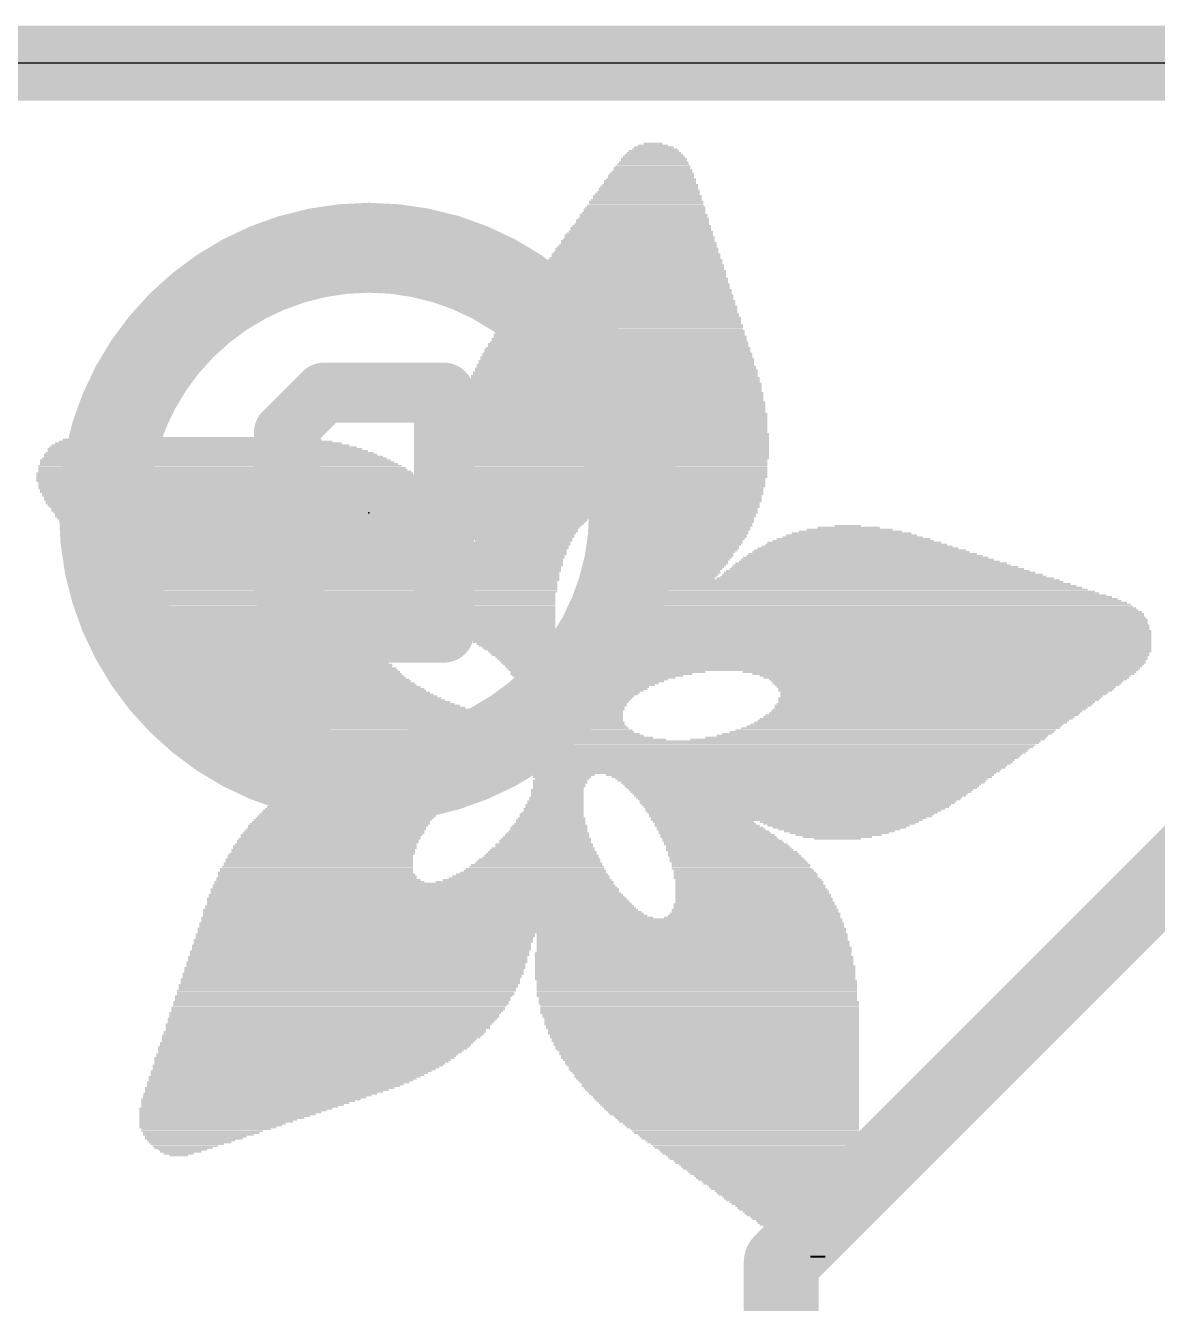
# Model space of a CAD drawing. Extents: x -0.1 to 25.5, y -0.1 to 17.9.
# Drawn here: x 4.678 to 8.514, y 13.577 to 17.907 of the extents above; entities that cross this region are included whole.
import ezdxf

# ---------------------------------------------------------------- set-up
doc = ezdxf.new("R2010")
doc.units = 0
for name, color, linetype in [('1', 12, 'CONTINUOUS'), ('16', 5, 'CONTINUOUS'), ('20', 53, 'CONTINUOUS'), ('21', 40, 'CONTINUOUS'), ('22', 6, 'CONTINUOUS'), ('24', 6, 'CONTINUOUS')]:
    doc.layers.add(name, color=color, linetype=linetype)

# ---------------------------------------------------------------- blocks, each defined once
blk = doc.blocks.new('RECT')
blk.add_solid([(-0.5, -0.5), (0.5, -0.5), (-0.5, 0.5), (0.5, 0.5)])

msp = doc.modelspace()

# ---------------------------------------------------------------- linework, layer by layer
at = {"layer": '1', "const_width": 0.254}
msp.add_lwpolyline([(0, 17.78), (25.4, 17.78)], dxfattribs=at)
at = {"layer": '16', "const_width": 0.254}
for points in [[(0, 17.78), (25.4, 17.78)], [(7.239, 13.716), (8.763, 15.24)], [(7.239, 12.192), (7.239, 13.716)]]:
    msp.add_lwpolyline(points, dxfattribs=at)
at = {"layer": '16', "const_width": 0.127}
for points in [[(7.3025, 13.716, 1), (7.1755, 13.716)], [(7.1941, 13.7609, 1), (7.2839, 13.6711)]]:
    msp.add_lwpolyline(points, format="xyb", dxfattribs=at)
at = {"layer": '20'}
msp.add_line((22.86, 17.78), (2.54, 17.78), dxfattribs=at)
at = {"layer": '22'}
for points, const_width in [([(5.842, 15.358, 1), (5.842, 17.154, 1), (5.842, 15.358)], 0.3048), ([(5.6893, 16.7139, 1), (5.6893, 16.6123)], 0.1016), ([(5.7252, 16.6272, 1), (5.6533, 16.699)], 0.1016), ([(6.1468, 16.6631, 1), (6.0452, 16.6631)], 0.1016), ([(6.096, 16.6123, 1), (6.096, 16.7139)], 0.1016), ([(5.6045, 16.5275, 1), (5.5029, 16.5275)], 0.1016), ([(5.5178, 16.5634, 1), (5.5896, 16.4916)], 0.1016), ([(5.5896, 16.4278, 1), (5.5178, 16.356)], 0.1016), ([(5.5029, 16.3919, 1), (5.6045, 16.3919)], 0.1016), ([(5.6893, 16.3071, 1), (5.6893, 16.2055)], 0.1016), ([(5.7252, 16.2204, 1), (5.6533, 16.2923)], 0.1016), ([(5.6533, 16.2204, 1), (5.7252, 16.2923)], 0.1016), ([(6.096, 16.2055, 1), (6.096, 16.3071)], 0.1016), ([(5.6045, 16.1208, 1), (5.5029, 16.1208)], 0.1016), ([(5.5178, 16.1567, 1), (5.5896, 16.0848)], 0.1016), ([(5.5896, 16.0211, 1), (5.5178, 15.9493)], 0.1016), ([(5.5029, 15.9852, 1), (5.6045, 15.9852)], 0.1016), ([(5.6893, 15.9004, 1), (5.6893, 15.7988)], 0.1016), ([(5.6533, 15.8137, 1), (5.7252, 15.8855)], 0.1016), ([(6.096, 15.7988, 1), (6.096, 15.9004)], 0.1016), ([(6.0452, 15.8496, 1), (6.1468, 15.8496)], 0.1016)]:
    msp.add_lwpolyline(points, format="xyb", dxfattribs=dict(at, const_width=const_width))
at = {"layer": '22', "const_width": 0.2032}
for points in [[(5.6893, 16.6631), (5.5537, 16.5275)], [(6.096, 16.6631), (5.6893, 16.6631)], [(6.096, 15.8496), (6.096, 16.6631)], [(5.5537, 16.5275), (5.5537, 16.3919)], [(5.5537, 16.3919), (5.6893, 16.2563)], [(5.6893, 16.2563), (5.5537, 16.1208)], [(6.096, 16.2563), (5.6893, 16.2563)], [(5.5537, 16.1208), (5.5537, 15.9852)], [(5.5537, 15.9852), (5.6893, 15.8496)], [(5.6893, 15.8496), (6.096, 15.8496)]]:
    msp.add_lwpolyline(points, dxfattribs=at)
at = {"layer": '24'}
msp.add_point((5.842, 16.256), dxfattribs=at)

# ---------------------------------------------------------------- block references
at = {"layer": '21'}
for p, xscale, yscale in [((6.8072, 17.4943), 0.1334, 0.0063), ((6.804, 17.5006), 0.1016, 0.0064), ((6.8041, 17.5069), 0.0635, 0.0063), ((6.8072, 17.4562), 0.2222, 0.0063), ((6.8072, 17.4498), 0.2222, 0.0064), ((6.8072, 17.4625), 0.2096, 0.0064), ((6.8072, 17.4688), 0.1968, 0.0063), ((6.8072, 17.4752), 0.1842, 0.0064), ((6.8072, 17.4816), 0.1714, 0.0063), ((6.8104, 17.4879), 0.1524, 0.0064), ((6.8009, 17.4054), 0.2857, 0.0063), ((6.8009, 17.4117), 0.2731, 0.0064), ((6.8009, 17.4244), 0.2603, 0.0064), ((6.8041, 17.4181), 0.2667, 0.0063), ((6.804, 17.4307), 0.254, 0.0063), ((6.8041, 17.4371), 0.2413, 0.0064), ((6.8072, 17.4435), 0.235, 0.0063), ((6.7945, 17.3673), 0.3238, 0.0063), ((6.7945, 17.38), 0.3112, 0.0063), ((6.7945, 17.3736), 0.3112, 0.0064), ((6.7977, 17.3863), 0.3048, 0.0064), ((6.7976, 17.399), 0.2921, 0.0064), ((6.7976, 17.3926), 0.2921, 0.0063), ((6.785, 17.3292), 0.3683, 0.0063), ((6.785, 17.3228), 0.3683, 0.0064), ((6.785, 17.3355), 0.3556, 0.0064), ((6.7881, 17.3419), 0.3493, 0.0063), ((6.7881, 17.3545), 0.3365, 0.0063), ((6.7914, 17.3482), 0.3429, 0.0064), ((6.7913, 17.3609), 0.3302, 0.0064), ((6.7755, 17.2847), 0.4127, 0.0064), ((6.7755, 17.2783), 0.4127, 0.0063), ((6.7786, 17.2911), 0.4064, 0.0063), ((6.7787, 17.2974), 0.3937, 0.0064), ((6.7818, 17.3101), 0.3874, 0.0064), ((6.7818, 17.3038), 0.3874, 0.0063), ((6.7818, 17.3164), 0.3746, 0.0063), ((6.7659, 17.2339), 0.4572, 0.0064), ((6.7691, 17.2466), 0.4508, 0.0064), ((6.7691, 17.2402), 0.4508, 0.0063), ((6.7723, 17.253), 0.4445, 0.0063), ((6.7723, 17.2657), 0.4318, 0.0063), ((6.7723, 17.2593), 0.4318, 0.0064), ((6.7723, 17.272), 0.4191, 0.0064), ((6.7564, 17.1958), 0.5016, 0.0064), ((6.7596, 17.1895), 0.508, 0.0063), ((6.7595, 17.2021), 0.4953, 0.0063), ((6.7628, 17.2085), 0.4889, 0.0064), ((6.7628, 17.2212), 0.4763, 0.0064), ((6.7628, 17.2149), 0.4763, 0.0063), ((6.766, 17.2276), 0.4699, 0.0063), ((6.75, 17.1514), 0.5525, 0.0063), ((6.75, 17.1577), 0.5397, 0.0064), ((6.7532, 17.164), 0.5334, 0.0063), ((6.7564, 17.1704), 0.527, 0.0064), ((6.7533, 17.1768), 0.5207, 0.0063), ((6.7564, 17.1831), 0.5144, 0.0064), ((6.7406, 17.1069), 0.5969, 0.0064), ((6.7437, 17.1133), 0.5906, 0.0063), ((6.7437, 17.1196), 0.5778, 0.0064), ((6.7469, 17.1323), 0.5715, 0.0064), ((6.7469, 17.1259), 0.5715, 0.0063), ((6.7469, 17.1387), 0.5588, 0.0063), ((6.75, 17.145), 0.5525, 0.0064), ((6.731, 17.0625), 0.6414, 0.0063), ((6.7342, 17.0688), 0.635, 0.0064), ((6.7374, 17.0752), 0.6287, 0.0063), ((6.7342, 17.0815), 0.6223, 0.0064), ((6.7374, 17.0878), 0.6159, 0.0063), ((6.7405, 17.0942), 0.6096, 0.0064), ((6.7406, 17.1006), 0.5969, 0.0063), ((6.7215, 17.018), 0.6858, 0.0064), ((6.7247, 17.0244), 0.6795, 0.0063), ((6.7247, 17.0371), 0.6667, 0.0063), ((6.7279, 17.0307), 0.6731, 0.0064), ((6.7278, 17.0434), 0.6604, 0.0064), ((6.731, 17.0497), 0.654, 0.0063), ((6.731, 17.0561), 0.6414, 0.0064), ((6.7151, 16.9735), 0.7366, 0.0063), ((6.7152, 16.9799), 0.7239, 0.0064), ((6.7183, 16.9863), 0.7176, 0.0063), ((6.7183, 16.999), 0.7048, 0.0063), ((6.7215, 16.9926), 0.7112, 0.0064), ((6.7214, 17.0053), 0.6985, 0.0064), ((6.7247, 17.0116), 0.6921, 0.0063), ((6.7056, 16.9291), 0.781, 0.0064), ((6.7056, 16.9354), 0.7684, 0.0063), ((6.7088, 16.9482), 0.762, 0.0063), ((6.7088, 16.9418), 0.762, 0.0064), ((6.712, 16.9545), 0.7557, 0.0064), ((6.712, 16.9609), 0.7429, 0.0063), ((6.7151, 16.9672), 0.7366, 0.0064), ((6.6993, 16.891), 0.8191, 0.0064), ((6.6993, 16.9037), 0.8065, 0.0064), ((6.6993, 16.8973), 0.8065, 0.0063), ((6.7025, 16.9101), 0.8001, 0.0063), ((6.7056, 16.9164), 0.7938, 0.0064), ((6.7056, 16.9228), 0.781, 0.0063), ((6.6897, 16.8466), 0.8636, 0.0063), ((6.6929, 16.8529), 0.8572, 0.0064), ((6.6898, 16.8592), 0.8509, 0.0063), ((6.6929, 16.8656), 0.8446, 0.0064), ((6.6929, 16.8783), 0.8318, 0.0064), ((6.6961, 16.872), 0.8382, 0.0063), ((6.6961, 16.8847), 0.8255, 0.0063), ((6.6833, 16.8085), 0.9017, 0.0063), ((6.6833, 16.8021), 0.9017, 0.0064), ((6.6866, 16.8148), 0.8953, 0.0064), ((6.6866, 16.8275), 0.8827, 0.0064), ((6.6866, 16.8211), 0.8827, 0.0063), ((6.6898, 16.8339), 0.8763, 0.0063), ((6.6897, 16.8402), 0.8636, 0.0064), ((6.677, 16.7577), 0.9398, 0.0063), ((6.6802, 16.7704), 0.9334, 0.0063), ((6.6802, 16.764), 0.9334, 0.0064), ((6.6802, 16.783), 0.9208, 0.0063), ((6.6833, 16.7767), 0.9271, 0.0064), ((6.6834, 16.7958), 0.9144, 0.0063), ((6.6834, 16.7894), 0.9144, 0.0064), ((6.6739, 16.7196), 0.9715, 0.0063), ((6.6771, 16.7132), 0.9779, 0.0064), ((6.677, 16.7323), 0.9652, 0.0063), ((6.677, 16.7259), 0.9652, 0.0064), ((6.6771, 16.7449), 0.9525, 0.0063), ((6.6802, 16.7386), 0.9588, 0.0064), ((6.6802, 16.7513), 0.9462, 0.0064), ((6.6739, 16.6878), 0.9969, 0.0064), ((6.6739, 16.6815), 0.9969, 0.0063), ((6.6739, 16.6751), 0.9969, 0.0064), ((6.677, 16.6942), 0.9906, 0.0063), ((6.6739, 16.7005), 0.9843, 0.0064), ((6.6771, 16.7068), 0.9779, 0.0063), ((6.6707, 16.6306), 1.0287, 0.0063), ((6.6707, 16.6497), 1.016, 0.0064), ((6.6707, 16.6434), 1.016, 0.0063), ((6.6707, 16.637), 1.016, 0.0064), ((6.6739, 16.6624), 1.0097, 0.0064), ((6.6739, 16.6561), 1.0097, 0.0063), ((6.6707, 16.6687), 1.0033, 0.0063), ((6.6675, 16.5862), 1.0478, 0.0064), ((6.6675, 16.6116), 1.035, 0.0064), ((6.6675, 16.6053), 1.035, 0.0063), ((6.6675, 16.5989), 1.035, 0.0064), ((6.6707, 16.5925), 1.0414, 0.0063), ((6.6707, 16.6243), 1.0287, 0.0064), ((6.6707, 16.618), 1.0287, 0.0063), ((6.6644, 16.5544), 1.0541, 0.0063), ((6.6644, 16.5481), 1.0541, 0.0064), ((6.6644, 16.5418), 1.0541, 0.0063), ((6.6675, 16.5799), 1.0478, 0.0063), ((6.6675, 16.5735), 1.0478, 0.0064), ((6.6675, 16.5672), 1.0478, 0.0063), ((6.6675, 16.5608), 1.0478, 0.0064), ((5.2546, 16.4973), 0.9271, 0.0064), ((5.242, 16.5037), 0.8763, 0.0063), ((5.226, 16.51), 0.7937, 0.0064), ((6.6643, 16.5227), 1.0668, 0.0064), ((6.6643, 16.5163), 1.0668, 0.0063), ((6.6643, 16.51), 1.0668, 0.0064), ((6.6643, 16.5037), 1.0668, 0.0063), ((6.6643, 16.4973), 1.0668, 0.0064), ((6.6644, 16.5354), 1.0541, 0.0064), ((6.6644, 16.5291), 1.0541, 0.0063), ((5.3055, 16.4529), 1.1303, 0.0063), ((5.3022, 16.4592), 1.1113, 0.0064), ((5.2864, 16.4719), 1.0668, 0.0064), ((5.2959, 16.4656), 1.0858, 0.0063), ((5.28, 16.4782), 1.0414, 0.0063), ((5.2705, 16.4846), 1.0096, 0.0064), ((5.2641, 16.491), 0.9715, 0.0063), ((6.6643, 16.491), 1.0668, 0.0063), ((6.6643, 16.4846), 1.0668, 0.0064), ((6.6643, 16.4782), 1.0668, 0.0063), ((6.6643, 16.4719), 1.0668, 0.0064), ((6.6643, 16.4656), 1.0668, 0.0063), ((6.6643, 16.4592), 1.0668, 0.0064), ((6.6643, 16.4529), 1.0668, 0.0063), ((5.3372, 16.4148), 1.2319, 0.0063), ((5.3213, 16.4338), 1.1874, 0.0064), ((5.334, 16.4211), 1.2128, 0.0064), ((5.3277, 16.4275), 1.2001, 0.0063), ((5.3181, 16.4401), 1.1684, 0.0063), ((5.315, 16.4465), 1.1493, 0.0064), ((6.6643, 16.4465), 1.0668, 0.0064), ((6.6643, 16.4401), 1.0668, 0.0063), ((6.6612, 16.4338), 1.0605, 0.0064), ((6.6612, 16.4275), 1.0605, 0.0063), ((6.6612, 16.4211), 1.0605, 0.0064), ((6.6612, 16.4148), 1.0605, 0.0063), ((5.3531, 16.3894), 1.2763, 0.0063), ((5.3594, 16.383), 1.289, 0.0064), ((5.3626, 16.3767), 1.2954, 0.0063), ((5.3658, 16.3703), 1.3017, 0.0064), ((5.3435, 16.4084), 1.2446, 0.0064), ((5.3467, 16.402), 1.251, 0.0063), ((5.3531, 16.3957), 1.2637, 0.0064), ((6.6612, 16.4084), 1.0605, 0.0064), ((6.6612, 16.402), 1.0605, 0.0063), ((6.6612, 16.3957), 1.0605, 0.0064), ((6.6612, 16.3894), 1.0605, 0.0063), ((6.6612, 16.383), 1.0605, 0.0064), ((6.6612, 16.3767), 1.0605, 0.0063), ((6.658, 16.3703), 1.0541, 0.0064), ((5.3721, 16.3639), 1.3144, 0.0063), ((5.3784, 16.3576), 1.3145, 0.0064), ((5.3816, 16.3513), 1.3208, 0.0063), ((5.3848, 16.3449), 1.3272, 0.0064), ((5.388, 16.3386), 1.3335, 0.0063), ((5.3975, 16.3258), 1.3398, 0.0063), ((5.3944, 16.3322), 1.3335, 0.0064), ((6.6612, 16.3639), 1.0477, 0.0063), ((6.6612, 16.3576), 1.0477, 0.0064), ((6.6612, 16.3513), 1.0477, 0.0063), ((6.6612, 16.3449), 1.0477, 0.0064), ((6.658, 16.3386), 1.0414, 0.0063), ((6.6612, 16.3322), 1.0351, 0.0064), ((6.6612, 16.3258), 1.0351, 0.0063), ((5.407, 16.3132), 1.3462, 0.0063), ((5.4039, 16.3195), 1.3399, 0.0064), ((5.4165, 16.3005), 1.3525, 0.0063), ((5.4134, 16.3068), 1.3462, 0.0064), ((5.4229, 16.2941), 1.3526, 0.0064), ((5.4261, 16.2877), 1.3589, 0.0063), ((5.4325, 16.2814), 1.3589, 0.0064), ((6.6612, 16.3195), 1.0351, 0.0064), ((6.658, 16.3132), 1.0287, 0.0063), ((6.658, 16.2877), 1.016, 0.0063), ((6.6612, 16.3068), 1.0223, 0.0064), ((6.6612, 16.3005), 1.0223, 0.0063), ((6.6612, 16.2941), 1.0223, 0.0064), ((6.6612, 16.2814), 1.0097, 0.0064), ((5.4356, 16.2751), 1.3526, 0.0063), ((5.4451, 16.2624), 1.3589, 0.0063), ((5.442, 16.2687), 1.3525, 0.0064), ((5.4515, 16.256), 1.3589, 0.0064), ((5.4546, 16.2496), 1.3525, 0.0063), ((5.4579, 16.2433), 1.3589, 0.0064), ((5.4642, 16.237), 1.3589, 0.0063), ((6.6612, 16.2751), 1.0097, 0.0063), ((6.658, 16.2687), 1.0033, 0.0064), ((6.6612, 16.2624), 0.9969, 0.0063), ((6.6612, 16.256), 0.9969, 0.0064), ((6.658, 16.2496), 0.9906, 0.0063), ((6.3849, 16.2433), 0.4318, 0.0064), ((6.3786, 16.237), 0.4191, 0.0063), ((6.8993, 16.2433), 0.508, 0.0064), ((6.8993, 16.237), 0.4953, 0.0063), ((5.4674, 16.2306), 1.3525, 0.0064), ((5.4737, 16.2243), 1.3526, 0.0063), ((5.4769, 16.2179), 1.3589, 0.0064), ((5.4801, 16.2115), 1.3525, 0.0063), ((5.4864, 16.2052), 1.3526, 0.0064), ((5.4896, 16.1989), 1.3589, 0.0063), ((6.3786, 16.2306), 0.4064, 0.0064), ((6.3754, 16.2243), 0.4, 0.0063), ((6.3723, 16.2179), 0.3937, 0.0064), ((6.3722, 16.2115), 0.381, 0.0063), ((6.3691, 16.2052), 0.3747, 0.0064), ((6.3659, 16.1989), 0.3683, 0.0063), ((6.9024, 16.2306), 0.4889, 0.0064), ((6.9056, 16.2243), 0.4826, 0.0063), ((6.9057, 16.2179), 0.4699, 0.0064), ((6.9057, 16.2115), 0.4699, 0.0063), ((6.9056, 16.2052), 0.4572, 0.0064), ((6.9088, 16.1989), 0.4508, 0.0063), ((7.4708, 16.1989), 0.2921, 0.0063), ((7.4676, 16.2052), 0.2096, 0.0064), ((7.4645, 16.2115), 0.0889, 0.0063), ((5.4928, 16.1925), 1.3525, 0.0064), ((5.4991, 16.1862), 1.3526, 0.0063), ((5.5055, 16.1798), 1.3525, 0.0064), ((5.5055, 16.1735), 1.3525, 0.0063), ((5.5118, 16.1671), 1.3526, 0.0064), ((5.5182, 16.1608), 1.3525, 0.0063), ((5.6864, 16.1544), 1.6764, 0.0064), ((6.3659, 16.1862), 0.3556, 0.0063), ((6.3627, 16.1798), 0.3492, 0.0064), ((6.3691, 16.1925), 0.3619, 0.0064), ((6.3659, 16.1735), 0.3429, 0.0063), ((6.3627, 16.1671), 0.3366, 0.0064), ((6.3659, 16.1608), 0.3302, 0.0063), ((6.9057, 16.1925), 0.4445, 0.0064), ((6.9057, 16.1862), 0.4445, 0.0063), ((6.9056, 16.1798), 0.4318, 0.0064), ((6.9056, 16.1735), 0.4318, 0.0063), ((6.9024, 16.1671), 0.4255, 0.0064), ((6.9024, 16.1608), 0.4127, 0.0063), ((6.9024, 16.1544), 0.4127, 0.0064), ((7.4867, 16.1544), 0.5905, 0.0064), ((7.4835, 16.1608), 0.5461, 0.0063), ((7.4835, 16.1671), 0.5207, 0.0064), ((7.4803, 16.1735), 0.4762, 0.0063), ((7.4771, 16.1798), 0.4445, 0.0064), ((7.4771, 16.1862), 0.4064, 0.0063), ((7.474, 16.1925), 0.3493, 0.0064), ((5.6864, 16.1481), 1.6764, 0.0063), ((5.6865, 16.1417), 1.6637, 0.0064), ((5.6896, 16.1354), 1.6574, 0.0063), ((5.6896, 16.129), 1.6446, 0.0064), ((5.6896, 16.1227), 1.6446, 0.0063), ((5.6928, 16.1163), 1.6383, 0.0064), ((5.6928, 16.11), 1.6256, 0.0063), ((6.8993, 16.1481), 0.4064, 0.0063), ((6.8961, 16.1417), 0.4, 0.0064), ((6.8961, 16.1354), 0.4, 0.0063), ((6.8961, 16.129), 0.3874, 0.0064), ((6.8929, 16.1227), 0.381, 0.0063), ((6.8898, 16.1163), 0.3747, 0.0064), ((6.8898, 16.11), 0.3747, 0.0063), ((7.5216, 16.11), 0.8001, 0.0063), ((7.5152, 16.1163), 0.7747, 0.0064), ((7.5089, 16.1227), 0.7366, 0.0063), ((7.5057, 16.129), 0.7176, 0.0064), ((7.4994, 16.1354), 0.6795, 0.0063), ((7.4962, 16.1417), 0.6477, 0.0064), ((7.493, 16.1481), 0.616, 0.0063), ((5.6928, 16.1036), 1.6256, 0.0064), ((5.6928, 16.0973), 1.6129, 0.0063), ((5.6959, 16.0909), 1.6065, 0.0064), ((5.6991, 16.0846), 1.6002, 0.0063), ((5.6991, 16.0782), 1.6002, 0.0064), ((5.6992, 16.0719), 1.5875, 0.0063), ((5.7023, 16.0655), 1.5812, 0.0064), ((6.8866, 16.1036), 0.3683, 0.0064), ((6.8834, 16.0973), 0.362, 0.0063), ((6.8802, 16.0909), 0.3556, 0.0064), ((6.8802, 16.0846), 0.3556, 0.0063), ((6.8739, 16.0719), 0.3429, 0.0063), ((6.8707, 16.0655), 0.3366, 0.0064), ((6.8771, 16.0782), 0.3493, 0.0064), ((7.5629, 16.0655), 0.9969, 0.0064), ((7.5565, 16.0719), 0.9716, 0.0063), ((7.547, 16.0782), 0.9398, 0.0064), ((7.5438, 16.0846), 0.9208, 0.0063), ((7.5375, 16.0909), 0.8827, 0.0064), ((7.5311, 16.0973), 0.8572, 0.0063), ((7.5248, 16.1036), 0.8319, 0.0064), ((5.7055, 16.0592), 1.5748, 0.0063), ((5.7023, 16.0528), 1.5684, 0.0064), ((5.7054, 16.0465), 1.5621, 0.0063), ((5.7087, 16.0401), 1.5557, 0.0064), ((5.7118, 16.0338), 1.5494, 0.0063), ((5.7118, 16.0274), 1.5494, 0.0064), ((5.7119, 16.0211), 1.5367, 0.0063), ((6.8675, 16.0592), 0.3302, 0.0063), ((6.8675, 16.0528), 0.3302, 0.0064), ((6.8643, 16.0465), 0.3239, 0.0063), ((6.8612, 16.0401), 0.3175, 0.0064), ((6.858, 16.0338), 0.3112, 0.0063), ((7.4422, 16.0274), 1.4796, 0.0064), ((7.4486, 16.0211), 1.4923, 0.0063), ((7.5914, 16.0338), 1.143, 0.0063), ((7.5851, 16.0401), 1.1049, 0.0064), ((7.5819, 16.0465), 1.0858, 0.0063), ((7.5724, 16.0528), 1.0541, 0.0064), ((7.5661, 16.0592), 1.0287, 0.0063), ((5.715, 16.0147), 1.5304, 0.0064), ((5.7182, 16.0084), 1.524, 0.0063), ((5.7182, 16.002), 1.524, 0.0064), ((5.7214, 15.9957), 1.5177, 0.0063), ((5.7246, 15.9893), 1.5113, 0.0064), ((5.7245, 15.983), 1.4986, 0.0063), ((5.7245, 15.9766), 1.4986, 0.0064), ((7.5057, 15.983), 1.6192, 0.0063), ((7.5184, 15.9766), 1.6446, 0.0064), ((7.4613, 16.0147), 1.5177, 0.0064), ((7.4708, 16.0084), 1.5367, 0.0063), ((7.4803, 16.002), 1.5558, 0.0064), ((7.4898, 15.9957), 1.5748, 0.0063), ((7.5025, 15.9893), 1.6002, 0.0064), ((5.7277, 15.9703), 1.4922, 0.0063), ((5.7309, 15.9639), 1.4859, 0.0064), ((5.7309, 15.9576), 1.4859, 0.0063), ((5.734, 15.9512), 1.4795, 0.0064), ((5.7372, 15.9449), 1.4732, 0.0063), ((5.7404, 15.9385), 1.4668, 0.0064), ((7.5597, 15.9385), 1.7399, 0.0064), ((7.528, 15.9703), 1.6637, 0.0063), ((7.5375, 15.9639), 1.6827, 0.0064), ((7.5438, 15.9576), 1.6954, 0.0063), ((7.5597, 15.9449), 1.7272, 0.0063), ((7.5534, 15.9512), 1.7145, 0.0064), ((5.7404, 15.9322), 1.4668, 0.0063), ((5.7435, 15.9258), 1.4605, 0.0064), ((5.7468, 15.9195), 1.4541, 0.0063), ((5.7499, 15.9131), 1.4478, 0.0064), ((5.7499, 15.9068), 1.4478, 0.0063), ((5.7531, 15.9004), 1.4414, 0.0064), ((5.4896, 15.8941), 0.9017, 0.0063), ((6.223, 15.8941), 0.5016, 0.0063), ((7.5756, 15.9131), 1.7843, 0.0064), ((7.5756, 15.9068), 1.7843, 0.0063), ((7.5819, 15.8941), 1.797, 0.0063), ((7.5788, 15.9004), 1.7907, 0.0064), ((7.566, 15.9322), 1.7526, 0.0063), ((7.5692, 15.9258), 1.759, 0.0064), ((7.5756, 15.9195), 1.7717, 0.0063), ((5.4769, 15.8877), 0.8636, 0.0064), ((5.4674, 15.8814), 0.8445, 0.0063), ((5.4674, 15.875), 0.8319, 0.0064), ((5.4674, 15.8687), 0.8191, 0.0063), ((5.4642, 15.8623), 0.8128, 0.0064), ((5.4674, 15.8559), 0.8065, 0.0063), ((5.4674, 15.8496), 0.7937, 0.0064), ((6.2452, 15.8877), 0.4572, 0.0064), ((6.2611, 15.8814), 0.4254, 0.0063), ((6.2706, 15.875), 0.4064, 0.0064), ((6.2801, 15.8687), 0.3873, 0.0063), ((6.2865, 15.8623), 0.3746, 0.0064), ((6.296, 15.8559), 0.3556, 0.0063), ((6.3024, 15.8496), 0.3429, 0.0064), ((7.5788, 15.8687), 1.8161, 0.0063), ((7.5788, 15.8623), 1.8161, 0.0064), ((7.5819, 15.8559), 1.8224, 0.0063), ((7.5819, 15.8496), 1.8224, 0.0064), ((7.5787, 15.8814), 1.8034, 0.0063), ((7.5819, 15.875), 1.8098, 0.0064), ((7.5819, 15.8877), 1.797, 0.0064), ((5.4705, 15.8433), 0.7874, 0.0063), ((5.4705, 15.8369), 0.7874, 0.0064), ((5.4737, 15.8306), 0.781, 0.0063), ((5.4769, 15.8242), 0.7747, 0.0064), ((5.4832, 15.8178), 0.7747, 0.0063), ((5.4832, 15.8115), 0.7747, 0.0064), ((5.4864, 15.8052), 0.7684, 0.0063), ((6.3119, 15.8433), 0.3238, 0.0063), ((6.3151, 15.8369), 0.3175, 0.0064), ((6.3214, 15.8306), 0.3048, 0.0063), ((6.331, 15.8242), 0.2985, 0.0064), ((6.3373, 15.8178), 0.2858, 0.0063), ((6.3437, 15.8115), 0.2731, 0.0064), ((6.3468, 15.8052), 0.2667, 0.0063), ((7.5692, 15.8052), 1.8478, 0.0063), ((7.5724, 15.8178), 1.8415, 0.0063), ((7.5724, 15.8115), 1.8415, 0.0064), ((7.5756, 15.8306), 1.8351, 0.0063), ((7.5756, 15.8242), 1.8351, 0.0064), ((7.5787, 15.8433), 1.8288, 0.0063), ((7.5787, 15.8369), 1.8288, 0.0064), ((5.4928, 15.7988), 0.7683, 0.0064), ((5.4959, 15.7925), 0.762, 0.0063), ((5.4991, 15.7861), 0.7684, 0.0064), ((5.5055, 15.7797), 0.7683, 0.0063), ((5.5086, 15.7734), 0.762, 0.0064), ((5.5118, 15.7671), 0.7684, 0.0063), ((5.5182, 15.7607), 0.7683, 0.0064), ((6.3563, 15.7988), 0.2603, 0.0064), ((6.3595, 15.7925), 0.254, 0.0063), ((6.3659, 15.7861), 0.2413, 0.0064), ((6.3691, 15.7797), 0.2349, 0.0063), ((6.3754, 15.7734), 0.235, 0.0064), ((6.3818, 15.7671), 0.2223, 0.0063), ((6.3881, 15.7607), 0.2222, 0.0064), ((7.5502, 15.7607), 1.8605, 0.0064), ((7.5533, 15.7671), 1.8542, 0.0063), ((7.5597, 15.7797), 1.8542, 0.0063), ((7.5597, 15.7734), 1.8542, 0.0064), ((7.566, 15.7925), 1.8542, 0.0063), ((7.566, 15.7861), 1.8542, 0.0064), ((7.5692, 15.7988), 1.8478, 0.0064), ((5.5245, 15.7544), 0.7684, 0.0063), ((5.5277, 15.748), 0.762, 0.0064), ((5.5341, 15.7416), 0.7747, 0.0063), ((5.5372, 15.7353), 0.7684, 0.0064), ((5.5468, 15.729), 0.7747, 0.0063), ((5.5531, 15.7226), 0.7747, 0.0064), ((6.3913, 15.7544), 0.2159, 0.0063), ((6.3977, 15.748), 0.2159, 0.0064), ((6.4008, 15.7416), 0.2096, 0.0063), ((6.4072, 15.7353), 0.2095, 0.0064), ((6.4135, 15.729), 0.2096, 0.0063), ((6.423, 15.7226), 0.2159, 0.0064), ((7.5152, 15.7226), 1.8669, 0.0064), ((7.5216, 15.729), 1.8669, 0.0063), ((7.5311, 15.7353), 1.8606, 0.0064), ((7.5343, 15.7416), 1.8669, 0.0063), ((7.5438, 15.7544), 1.8606, 0.0063), ((7.5438, 15.748), 1.8606, 0.0064), ((5.5563, 15.7163), 0.7811, 0.0063), ((5.5626, 15.7099), 0.781, 0.0064), ((5.569, 15.7035), 0.7811, 0.0063), ((5.5753, 15.6972), 0.781, 0.0064), ((5.5817, 15.6909), 0.7937, 0.0063), ((5.588, 15.6845), 0.7938, 0.0064), ((5.5976, 15.6782), 0.8001, 0.0063), ((6.4357, 15.7163), 0.2286, 0.0063), ((6.6294, 15.7099), 0.616, 0.0064), ((6.6167, 15.7035), 0.5778, 0.0063), ((6.6072, 15.6972), 0.5461, 0.0064), ((6.5977, 15.6909), 0.5143, 0.0063), ((6.5913, 15.6845), 0.5016, 0.0064), ((6.585, 15.6782), 0.4763, 0.0063), ((6.7691, 15.7163), 0.4254, 0.0063), ((7.7755, 15.7163), 1.3335, 0.0063), ((7.7883, 15.7099), 1.2954, 0.0064), ((7.7947, 15.7035), 1.2573, 0.0063), ((7.7978, 15.6972), 1.2382, 0.0064), ((7.8042, 15.6909), 1.2129, 0.0063), ((7.801, 15.6845), 1.1938, 0.0064), ((7.801, 15.6782), 1.1811, 0.0063), ((5.6039, 15.6718), 0.8001, 0.0064), ((5.6134, 15.6654), 0.8064, 0.0063), ((5.6229, 15.6591), 0.8128, 0.0064), ((5.6293, 15.6528), 0.8128, 0.0063), ((5.6388, 15.6464), 0.8192, 0.0064), ((5.6484, 15.6401), 0.8255, 0.0063), ((5.6579, 15.6337), 0.8319, 0.0064), ((6.5786, 15.6718), 0.4636, 0.0064), ((6.5691, 15.6591), 0.4318, 0.0064), ((6.5564, 15.6464), 0.4064, 0.0064), ((6.5532, 15.6401), 0.4, 0.0063), ((6.5723, 15.6654), 0.4381, 0.0063), ((6.5628, 15.6528), 0.4191, 0.0063), ((6.5469, 15.6337), 0.3873, 0.0064), ((7.801, 15.6718), 1.1684, 0.0064), ((7.7978, 15.6654), 1.1494, 0.0063), ((7.7978, 15.6591), 1.1366, 0.0064), ((7.7947, 15.6528), 1.1303, 0.0063), ((7.7883, 15.6401), 1.1049, 0.0063), ((7.7819, 15.6337), 1.0922, 0.0064), ((7.7915, 15.6464), 1.1113, 0.0064), ((5.6642, 15.6274), 0.8446, 0.0063), ((5.6769, 15.621), 0.8446, 0.0064), ((5.6896, 15.6147), 0.8572, 0.0063), ((5.6991, 15.6083), 0.8636, 0.0064), ((5.7119, 15.602), 0.8763, 0.0063), ((5.7245, 15.5956), 0.889, 0.0064), ((5.7436, 15.5893), 0.9144, 0.0063), ((6.512, 15.5893), 0.3937, 0.0063), ((6.5215, 15.5956), 0.3747, 0.0064), ((6.5278, 15.602), 0.3746, 0.0063), ((6.5342, 15.6147), 0.3747, 0.0063), ((6.531, 15.6083), 0.3683, 0.0064), ((6.5437, 15.6274), 0.381, 0.0063), ((6.5405, 15.621), 0.3746, 0.0064), ((7.7407, 15.5893), 1.0605, 0.0063), ((7.7534, 15.602), 1.0731, 0.0063), ((7.747, 15.5956), 1.0604, 0.0064), ((7.7597, 15.6083), 1.0732, 0.0064), ((7.7756, 15.6274), 1.0922, 0.0063), ((7.7724, 15.621), 1.0858, 0.0064), ((7.7661, 15.6147), 1.0731, 0.0063), ((5.7626, 15.5829), 0.9398, 0.0064), ((6.0008, 15.5766), 1.4033, 0.0063), ((6.0039, 15.5702), 1.397, 0.0064), ((6.0103, 15.5639), 1.3843, 0.0063), ((6.0135, 15.5575), 1.3779, 0.0064), ((6.0166, 15.5512), 1.3716, 0.0063), ((6.023, 15.5448), 1.3716, 0.0064), ((6.4992, 15.5829), 0.4064, 0.0064), ((7.6772, 15.5448), 1.0605, 0.0064), ((7.6867, 15.5512), 1.0541, 0.0063), ((7.6962, 15.5575), 1.0604, 0.0064), ((7.7058, 15.5639), 1.0541, 0.0063), ((7.7153, 15.5702), 1.0605, 0.0064), ((7.7248, 15.5766), 1.0541, 0.0063), ((7.7312, 15.5829), 1.0541, 0.0064), ((6.0293, 15.5385), 1.3589, 0.0063), ((6.0357, 15.5321), 1.3589, 0.0064), ((6.0452, 15.5258), 1.3526, 0.0063), ((6.0548, 15.5194), 1.3589, 0.0064), ((6.0643, 15.5131), 1.3525, 0.0063), ((6.077, 15.5067), 1.3653, 0.0064), ((6.0897, 15.5004), 1.3653, 0.0063), ((7.5819, 15.5004), 1.124, 0.0063), ((7.5978, 15.5067), 1.1176, 0.0064), ((7.6137, 15.5131), 1.0985, 0.0063), ((7.6264, 15.5194), 1.0859, 0.0064), ((7.6423, 15.5258), 1.0795, 0.0063), ((7.6549, 15.5321), 1.0668, 0.0064), ((7.6645, 15.5385), 1.0605, 0.0063), ((6.1119, 15.494), 1.3843, 0.0064), ((6.1373, 15.4877), 1.4224, 0.0063), ((6.7818, 15.4813), 2.6734, 0.0064), ((6.7818, 15.475), 2.6606, 0.0063), ((6.785, 15.4686), 2.6289, 0.0064), ((6.7881, 15.4623), 2.6099, 0.0063), ((7.5311, 15.4877), 1.2002, 0.0063), ((7.5597, 15.494), 1.1557, 0.0064), ((6.7881, 15.4559), 2.5845, 0.0064), ((6.7945, 15.4496), 2.559, 0.0063), ((6.8009, 15.4432), 2.5337, 0.0064), ((6.8041, 15.4369), 2.5019, 0.0063), ((6.8136, 15.4305), 2.4701, 0.0064), ((6.8295, 15.4242), 2.4257, 0.0063), ((6.9247, 15.4178), 2.2098, 0.0064), ((5.95, 15.3734), 0.5525, 0.0063), ((5.9627, 15.3797), 0.5525, 0.0064), ((5.9785, 15.3861), 0.5334, 0.0063), ((5.9976, 15.3924), 0.5334, 0.0064), ((6.0103, 15.3988), 0.5207, 0.0063), ((6.0325, 15.4051), 0.5144, 0.0064), ((6.0548, 15.4115), 0.5207, 0.0063), ((7.1946, 15.4115), 1.6573, 0.0063), ((7.1978, 15.4051), 1.6383, 0.0064), ((7.1946, 15.3988), 1.6193, 0.0063), ((7.1882, 15.3861), 1.5938, 0.0063), ((7.1946, 15.3924), 1.6065, 0.0064), ((7.1882, 15.3797), 1.5812, 0.0064), ((7.1819, 15.3734), 1.5685, 0.0063), ((5.8738, 15.3289), 0.5779, 0.0064), ((5.8801, 15.3353), 0.5778, 0.0063), ((5.8928, 15.3416), 0.5778, 0.0064), ((5.9024, 15.348), 0.5715, 0.0063), ((5.9119, 15.3543), 0.5651, 0.0064), ((5.9245, 15.3607), 0.5651, 0.0063), ((5.9341, 15.367), 0.5588, 0.0064), ((6.5024, 15.367), 0.2096, 0.0064), ((6.4897, 15.348), 0.1842, 0.0063), ((6.4897, 15.3416), 0.1842, 0.0064), ((6.4865, 15.3353), 0.1778, 0.0063), ((6.4865, 15.3289), 0.1778, 0.0064), ((6.4961, 15.3607), 0.1969, 0.0063), ((6.4961, 15.3543), 0.1841, 0.0064), ((7.3025, 15.367), 1.3144, 0.0064), ((7.3089, 15.3607), 1.2891, 0.0063), ((7.3089, 15.3543), 1.2637, 0.0064), ((7.3089, 15.348), 1.2509, 0.0063), ((7.3121, 15.3416), 1.2319, 0.0064), ((7.3089, 15.3353), 1.2129, 0.0063), ((7.3089, 15.3289), 1.2001, 0.0064), ((5.8197, 15.2845), 0.5969, 0.0063), ((5.823, 15.2908), 0.5905, 0.0064), ((5.8357, 15.2972), 0.5905, 0.0063), ((5.8388, 15.3035), 0.5842, 0.0064), ((5.8483, 15.3099), 0.5905, 0.0063), ((5.8579, 15.3162), 0.5842, 0.0064), ((5.8642, 15.3226), 0.5842, 0.0063), ((6.477, 15.2908), 0.1842, 0.0064), ((6.477, 15.2845), 0.1842, 0.0063), ((6.4802, 15.3162), 0.1778, 0.0064), ((6.4802, 15.3099), 0.1778, 0.0063), ((6.4802, 15.3035), 0.1778, 0.0064), ((6.4802, 15.2972), 0.1778, 0.0063), ((6.4834, 15.3226), 0.1715, 0.0063), ((7.3089, 15.3226), 1.1875, 0.0063), ((7.3057, 15.3162), 1.1684, 0.0064), ((7.3056, 15.3099), 1.1557, 0.0063), ((7.3025, 15.3035), 1.1366, 0.0064), ((7.3025, 15.2972), 1.124, 0.0063), ((7.2994, 15.2908), 1.1049, 0.0064), ((7.2993, 15.2845), 1.0922, 0.0063), ((5.7754, 15.24), 0.5969, 0.0064), ((5.7816, 15.2464), 0.5969, 0.0063), ((5.7881, 15.2527), 0.5969, 0.0064), ((5.7944, 15.2591), 0.5969, 0.0063), ((5.8007, 15.2654), 0.5969, 0.0064), ((5.8071, 15.2718), 0.5969, 0.0063), ((5.8135, 15.2781), 0.5969, 0.0064), ((6.4643, 15.24), 0.2096, 0.0064), ((6.4675, 15.2527), 0.2032, 0.0064), ((6.4675, 15.2464), 0.2032, 0.0063), ((6.4707, 15.2654), 0.1969, 0.0064), ((6.4707, 15.2591), 0.1969, 0.0063), ((6.4739, 15.2781), 0.1905, 0.0064), ((6.4739, 15.2718), 0.1905, 0.0063), ((7.2961, 15.2781), 1.0731, 0.0064), ((7.293, 15.2718), 1.0668, 0.0063), ((7.2898, 15.2654), 1.0478, 0.0064), ((7.2898, 15.2591), 1.035, 0.0063), ((7.2866, 15.2527), 1.016, 0.0064), ((7.2803, 15.2464), 1.0033, 0.0063), ((7.2771, 15.24), 0.9842, 0.0064), ((5.7436, 15.2019), 0.6096, 0.0064), ((5.7468, 15.2083), 0.6033, 0.0063), ((5.7531, 15.2146), 0.6032, 0.0064), ((5.7595, 15.221), 0.6033, 0.0063), ((5.7658, 15.2273), 0.6032, 0.0064), ((5.769, 15.2337), 0.5969, 0.0063), ((6.4548, 15.2019), 0.2413, 0.0064), ((6.458, 15.2146), 0.2349, 0.0064), ((6.458, 15.2083), 0.2349, 0.0063), ((6.4611, 15.221), 0.2286, 0.0063), ((6.4611, 15.2337), 0.2159, 0.0063), ((6.4611, 15.2273), 0.2159, 0.0064), ((7.2739, 15.2337), 0.9652, 0.0063), ((7.2708, 15.2273), 0.9589, 0.0064), ((7.2644, 15.221), 0.9334, 0.0063), ((7.2581, 15.2146), 0.9207, 0.0064), ((6.9755, 15.2083), 0.3429, 0.0063), ((6.9819, 15.2019), 0.3429, 0.0064), ((7.4359, 15.2083), 0.5397, 0.0063), ((7.4359, 15.2019), 0.5143, 0.0064), ((5.715, 15.1638), 0.616, 0.0064), ((5.7118, 15.1575), 0.6096, 0.0063), ((5.7214, 15.1702), 0.6159, 0.0063), ((5.7245, 15.1765), 0.6096, 0.0064), ((5.7309, 15.1829), 0.6096, 0.0063), ((5.734, 15.1892), 0.6033, 0.0064), ((5.7372, 15.1956), 0.6096, 0.0063), ((6.4421, 15.1575), 0.2921, 0.0063), ((6.4453, 15.1638), 0.2857, 0.0064), ((6.4484, 15.1702), 0.2794, 0.0063), ((6.4485, 15.1765), 0.2667, 0.0064), ((6.4516, 15.1892), 0.2604, 0.0064), ((6.4516, 15.1829), 0.2604, 0.0063), ((6.4548, 15.1956), 0.254, 0.0063), ((6.9882, 15.1956), 0.3556, 0.0063), ((6.9977, 15.1892), 0.362, 0.0064), ((7.0009, 15.1829), 0.3683, 0.0063), ((7.0104, 15.1765), 0.3746, 0.0064), ((7.0136, 15.1702), 0.381, 0.0063), ((7.0231, 15.1638), 0.3874, 0.0064), ((7.0263, 15.1575), 0.3937, 0.0063), ((7.4327, 15.1956), 0.4826, 0.0063), ((7.4359, 15.1892), 0.4509, 0.0064), ((7.4359, 15.1829), 0.4127, 0.0063), ((7.4359, 15.1765), 0.3747, 0.0064), ((7.4359, 15.1702), 0.3365, 0.0063), ((7.4327, 15.1638), 0.2921, 0.0064), ((7.4295, 15.1575), 0.235, 0.0063), ((5.6865, 15.113), 0.6223, 0.0064), ((5.6928, 15.1257), 0.6223, 0.0064), ((5.6928, 15.1194), 0.6223, 0.0063), ((5.6959, 15.1321), 0.6159, 0.0063), ((5.7023, 15.1448), 0.616, 0.0063), ((5.7023, 15.1384), 0.616, 0.0064), ((5.7087, 15.1511), 0.6159, 0.0064), ((6.4294, 15.113), 0.3556, 0.0064), ((6.4325, 15.1194), 0.3493, 0.0063), ((6.4357, 15.1321), 0.3302, 0.0063), ((6.4357, 15.1257), 0.3302, 0.0064), ((6.4389, 15.1448), 0.3112, 0.0063), ((6.4389, 15.1384), 0.3112, 0.0064), ((6.4421, 15.1511), 0.3048, 0.0064), ((7.0327, 15.1511), 0.3937, 0.0064), ((7.039, 15.1448), 0.4064, 0.0063), ((7.0453, 15.1384), 0.4064, 0.0064), ((7.0517, 15.1321), 0.4191, 0.0063), ((7.0581, 15.1257), 0.4191, 0.0064), ((7.0612, 15.1194), 0.4254, 0.0063), ((7.0644, 15.113), 0.4318, 0.0064), ((7.4295, 15.1511), 0.1588, 0.0064), ((5.6706, 15.0686), 0.6413, 0.0063), ((5.6737, 15.0813), 0.635, 0.0063), ((5.6737, 15.0749), 0.635, 0.0064), ((5.6769, 15.094), 0.6286, 0.0063), ((5.6769, 15.0876), 0.6286, 0.0064), ((5.6833, 15.1003), 0.6287, 0.0064), ((5.6865, 15.1067), 0.6223, 0.0063), ((6.4167, 15.0686), 0.4318, 0.0063), ((6.4167, 15.0749), 0.4191, 0.0064), ((6.4199, 15.0813), 0.4127, 0.0063), ((6.423, 15.0876), 0.3937, 0.0064), ((6.4262, 15.094), 0.3874, 0.0063), ((6.4262, 15.1003), 0.3746, 0.0064), ((6.4294, 15.1067), 0.3683, 0.0063), ((7.0739, 15.1067), 0.4382, 0.0063), ((7.0771, 15.1003), 0.4445, 0.0064), ((7.0803, 15.094), 0.4509, 0.0063), ((7.0866, 15.0876), 0.4508, 0.0064), ((7.0898, 15.0813), 0.4572, 0.0063), ((7.093, 15.0749), 0.4635, 0.0064), ((7.0993, 15.0686), 0.4636, 0.0063), ((5.661, 15.0368), 0.6604, 0.0064), ((5.6642, 15.0305), 0.6668, 0.0063), ((5.6673, 15.0241), 0.6731, 0.0064), ((5.6642, 15.0495), 0.654, 0.0064), ((5.6642, 15.0432), 0.654, 0.0063), ((5.6673, 15.0559), 0.6477, 0.0063), ((5.6706, 15.0622), 0.6413, 0.0064), ((6.3913, 15.0241), 0.5334, 0.0064), ((6.3944, 15.0305), 0.5143, 0.0063), ((6.3977, 15.0368), 0.4953, 0.0064), ((6.404, 15.0432), 0.4826, 0.0063), ((6.404, 15.0495), 0.4699, 0.0064), ((6.4103, 15.0559), 0.4572, 0.0063), ((6.4104, 15.0622), 0.4445, 0.0064), ((7.1025, 15.0622), 0.4699, 0.0064), ((7.1025, 15.0559), 0.4699, 0.0063), ((7.1057, 15.0495), 0.4763, 0.0064), ((7.112, 15.0432), 0.4762, 0.0063), ((7.1152, 15.0368), 0.4826, 0.0064), ((7.1184, 15.0305), 0.4889, 0.0063), ((7.1184, 15.0241), 0.4889, 0.0064), ((5.9944, 14.9924), 1.3652, 0.0063), ((5.9976, 14.986), 1.3716, 0.0064), ((5.6737, 15.0051), 0.7112, 0.0063), ((5.9944, 14.9987), 1.3526, 0.0064), ((5.6642, 15.0178), 0.6794, 0.0063), ((5.6706, 15.0114), 0.6921, 0.0064), ((6.3691, 15.0051), 0.6033, 0.0063), ((6.3786, 15.0114), 0.5715, 0.0064), ((6.3849, 15.0178), 0.5461, 0.0063), ((7.1216, 15.0178), 0.4953, 0.0063), ((7.1342, 14.9924), 0.508, 0.0063), ((7.1342, 14.986), 0.508, 0.0064), ((7.1279, 15.0114), 0.4953, 0.0064), ((7.1311, 15.0051), 0.5017, 0.0063), ((7.1311, 14.9987), 0.5017, 0.0064), ((6.0039, 14.9479), 1.4224, 0.0064), ((6.0071, 14.9416), 1.4288, 0.0063), ((6.004, 14.9543), 1.4097, 0.0063), ((6.0008, 14.9606), 1.4033, 0.0064), ((6.0008, 14.967), 1.3907, 0.0063), ((5.9976, 14.9797), 1.3843, 0.0063), ((5.9976, 14.9733), 1.3843, 0.0064), ((7.1374, 14.9797), 0.5144, 0.0063), ((7.1438, 14.9606), 0.5271, 0.0064), ((7.1438, 14.9543), 0.5271, 0.0063), ((7.1469, 14.9479), 0.5334, 0.0064), ((7.1469, 14.9416), 0.5334, 0.0063), ((7.1406, 14.9733), 0.5207, 0.0064), ((7.1406, 14.967), 0.5207, 0.0063), ((6.0166, 14.9098), 1.4732, 0.0064), ((6.023, 14.9035), 1.4859, 0.0063), ((6.0262, 14.8971), 1.4923, 0.0064), ((6.0135, 14.9225), 1.4541, 0.0064), ((6.0167, 14.9162), 1.4605, 0.0063), ((6.0103, 14.9352), 1.4351, 0.0064), ((6.0135, 14.9289), 1.4415, 0.0063), ((7.1501, 14.8971), 0.5778, 0.0064), ((7.1501, 14.9098), 0.5652, 0.0064), ((7.1501, 14.9035), 0.5652, 0.0063), ((7.1501, 14.9225), 0.5524, 0.0064), ((7.1501, 14.9162), 0.5524, 0.0063), ((7.147, 14.9289), 0.5461, 0.0063), ((7.1501, 14.9352), 0.5398, 0.0064), ((6.3595, 14.8654), 2.1844, 0.0063), ((6.3595, 14.859), 2.1844, 0.0064), ((6.3595, 14.8527), 2.1844, 0.0063), ((6.0389, 14.8844), 1.5303, 0.0064), ((6.3596, 14.878), 2.1717, 0.0063), ((6.3596, 14.8717), 2.1717, 0.0064), ((6.0325, 14.8908), 1.505, 0.0063), ((7.1406, 14.8844), 0.5969, 0.0064), ((7.1469, 14.8908), 0.5842, 0.0063), ((5.823, 14.8082), 1.1493, 0.0064), ((5.8293, 14.8273), 1.1494, 0.0063), ((5.8293, 14.8209), 1.1494, 0.0064), ((5.8261, 14.8146), 1.143, 0.0063), ((6.3596, 14.8463), 2.1971, 0.0064), ((6.3596, 14.8399), 2.1971, 0.0063), ((6.3596, 14.8336), 2.1971, 0.0064), ((6.9374, 14.8273), 1.0541, 0.0063), ((6.9374, 14.8209), 1.0541, 0.0064), ((6.9374, 14.8146), 1.0541, 0.0063), ((6.9374, 14.8082), 1.0541, 0.0064), ((5.8102, 14.7701), 1.1493, 0.0064), ((5.8102, 14.7637), 1.1493, 0.0063), ((5.8166, 14.7892), 1.1494, 0.0063), ((5.8166, 14.7828), 1.1494, 0.0064), ((5.8166, 14.7765), 1.1494, 0.0063), ((5.8198, 14.7955), 1.143, 0.0064), ((5.823, 14.8018), 1.1493, 0.0063), ((6.9405, 14.7637), 1.0731, 0.0063), ((6.9405, 14.8018), 1.0605, 0.0063), ((6.9405, 14.7955), 1.0605, 0.0064), ((6.9405, 14.7892), 1.0605, 0.0063), ((6.9437, 14.7828), 1.0668, 0.0064), ((6.9437, 14.7765), 1.0668, 0.0063), ((6.9437, 14.7701), 1.0668, 0.0064), ((5.8007, 14.732), 1.1557, 0.0064), ((5.7976, 14.7256), 1.1493, 0.0063), ((5.8039, 14.7511), 1.1494, 0.0063), ((5.8039, 14.7447), 1.1494, 0.0064), ((5.8039, 14.7384), 1.1494, 0.0063), ((5.8102, 14.7574), 1.1493, 0.0064), ((6.9405, 14.7574), 1.0731, 0.0064), ((6.9438, 14.7511), 1.0795, 0.0063), ((6.9438, 14.7447), 1.0795, 0.0064), ((6.9438, 14.7384), 1.0795, 0.0063), ((6.9438, 14.732), 1.0795, 0.0064), ((6.9438, 14.7256), 1.0795, 0.0063), ((5.7881, 14.6939), 1.1557, 0.0064), ((5.7849, 14.6875), 1.1493, 0.0063), ((5.7849, 14.6812), 1.1493, 0.0064), ((5.7912, 14.7066), 1.1494, 0.0064), ((5.7912, 14.7003), 1.1494, 0.0063), ((5.7944, 14.713), 1.1557, 0.0063), ((5.7976, 14.7193), 1.1493, 0.0064), ((6.9469, 14.7193), 1.0858, 0.0064), ((6.9469, 14.713), 1.0858, 0.0063), ((6.9469, 14.7066), 1.0858, 0.0064), ((6.9469, 14.7003), 1.0858, 0.0063), ((6.9469, 14.6939), 1.0858, 0.0064), ((6.9469, 14.6875), 1.0858, 0.0063), ((6.9469, 14.6812), 1.0858, 0.0064), ((5.7658, 14.6368), 1.1494, 0.0063), ((5.7721, 14.6558), 1.1493, 0.0064), ((5.7721, 14.6494), 1.1493, 0.0063), ((5.769, 14.6431), 1.143, 0.0064), ((5.7785, 14.6749), 1.1494, 0.0063), ((5.7785, 14.6685), 1.1494, 0.0064), ((5.7785, 14.6622), 1.1494, 0.0063), ((6.9469, 14.6749), 1.0858, 0.0063), ((6.9533, 14.6685), 1.0859, 0.0064), ((6.9533, 14.6622), 1.0859, 0.0063), ((6.9533, 14.6558), 1.0859, 0.0064), ((6.9533, 14.6494), 1.0859, 0.0063), ((6.9533, 14.6431), 1.0859, 0.0064), ((6.9533, 14.6368), 1.0859, 0.0063), ((5.7468, 14.5987), 1.1367, 0.0063), ((5.7468, 14.5923), 1.1367, 0.0064), ((5.7563, 14.6177), 1.143, 0.0064), ((5.7531, 14.6113), 1.1366, 0.0063), ((5.7531, 14.605), 1.1366, 0.0064), ((5.7626, 14.6304), 1.143, 0.0064), ((5.7626, 14.6241), 1.143, 0.0063), ((6.9533, 14.6304), 1.0859, 0.0064), ((6.9533, 14.6241), 1.0859, 0.0063), ((6.9533, 14.6177), 1.0859, 0.0064), ((6.9596, 14.5987), 1.0858, 0.0063), ((6.9596, 14.5923), 1.0858, 0.0064), ((6.9565, 14.6113), 1.0795, 0.0063), ((6.9565, 14.605), 1.0795, 0.0064), ((5.7277, 14.5606), 1.124, 0.0063), ((5.7245, 14.5542), 1.1176, 0.0064), ((5.7245, 14.5479), 1.1176, 0.0063), ((5.734, 14.5669), 1.1239, 0.0064), ((5.7373, 14.5796), 1.1303, 0.0064), ((5.7373, 14.5732), 1.1303, 0.0063), ((5.7435, 14.586), 1.1303, 0.0063), ((6.9628, 14.586), 1.0795, 0.0063), ((6.9628, 14.5796), 1.0795, 0.0064), ((6.9628, 14.5732), 1.0795, 0.0063), ((6.9628, 14.5669), 1.0795, 0.0064), ((6.9628, 14.5606), 1.0795, 0.0063), ((6.966, 14.5542), 1.0731, 0.0064), ((6.966, 14.5479), 1.0731, 0.0063), ((5.7054, 14.5225), 1.1049, 0.0063), ((5.7023, 14.5161), 1.0986, 0.0064), ((5.7023, 14.5098), 1.0986, 0.0063), ((5.7182, 14.5415), 1.1176, 0.0064), ((5.715, 14.5352), 1.1112, 0.0063), ((5.7119, 14.5288), 1.1049, 0.0064), ((6.9691, 14.5415), 1.0668, 0.0064), ((6.9691, 14.5352), 1.0668, 0.0063), ((6.9691, 14.5288), 1.0668, 0.0064), ((6.9691, 14.5225), 1.0668, 0.0063), ((6.9723, 14.5161), 1.0604, 0.0064), ((6.9723, 14.5098), 1.0604, 0.0063), ((5.6833, 14.4844), 1.0859, 0.0063), ((5.6737, 14.4717), 1.0668, 0.0063), ((5.6801, 14.478), 1.0795, 0.0064), ((5.6706, 14.4653), 1.0605, 0.0064), ((5.6928, 14.4971), 1.0922, 0.0063), ((5.6896, 14.4907), 1.0858, 0.0064), ((5.6959, 14.5034), 1.0859, 0.0064), ((6.9755, 14.5034), 1.0541, 0.0064), ((6.9755, 14.4971), 1.0541, 0.0063), ((6.9755, 14.4907), 1.0541, 0.0064), ((6.9787, 14.4844), 1.0477, 0.0063), ((6.9787, 14.478), 1.0477, 0.0064), ((6.9818, 14.4717), 1.0414, 0.0063), ((6.9818, 14.4653), 1.0414, 0.0064), ((5.6325, 14.4209), 1.0223, 0.0063), ((5.6515, 14.4399), 1.0478, 0.0064), ((5.6547, 14.4463), 1.0541, 0.0063), ((5.6452, 14.4336), 1.0351, 0.0063), ((5.642, 14.4272), 1.0287, 0.0064), ((5.6642, 14.459), 1.0604, 0.0063), ((5.6611, 14.4526), 1.0541, 0.0064), ((6.985, 14.459), 1.035, 0.0063), ((6.985, 14.4526), 1.035, 0.0064), ((6.9882, 14.4463), 1.0287, 0.0063), ((6.9882, 14.4399), 1.0287, 0.0064), ((6.9914, 14.4336), 1.0223, 0.0063), ((6.9945, 14.4272), 1.016, 0.0064), ((6.9945, 14.4209), 1.016, 0.0063), ((5.6007, 14.3828), 0.9842, 0.0063), ((5.5944, 14.3764), 0.9715, 0.0064), ((5.6229, 14.4082), 1.016, 0.0063), ((5.6134, 14.3955), 0.997, 0.0063), ((5.6166, 14.4018), 1.0033, 0.0064), ((5.6071, 14.3891), 0.9843, 0.0064), ((5.6293, 14.4145), 1.016, 0.0064), ((6.9977, 14.4145), 1.0096, 0.0064), ((6.9977, 14.4082), 1.0096, 0.0063), ((7.0009, 14.4018), 1.0033, 0.0064), ((7.0041, 14.3955), 0.9969, 0.0063), ((7.0041, 14.3891), 0.9969, 0.0064), ((7.0072, 14.3828), 0.9906, 0.0063), ((7.0104, 14.3764), 0.9842, 0.0064), ((5.5499, 14.3383), 0.908, 0.0064), ((5.5436, 14.332), 0.8953, 0.0063), ((5.5563, 14.3447), 0.9207, 0.0063), ((5.5785, 14.3637), 0.9525, 0.0064), ((5.5721, 14.3574), 0.9398, 0.0063), ((5.5658, 14.351), 0.9271, 0.0064), ((5.588, 14.3701), 0.9588, 0.0063), ((7.0104, 14.3701), 0.9842, 0.0063), ((7.0136, 14.3637), 0.9779, 0.0064), ((7.0168, 14.3574), 0.9715, 0.0063), ((7.0199, 14.351), 0.9652, 0.0064), ((7.0199, 14.3447), 0.9652, 0.0063), ((7.0231, 14.3383), 0.9588, 0.0064), ((7.0263, 14.332), 0.9525, 0.0063), ((5.4737, 14.2875), 0.7938, 0.0064), ((5.5055, 14.3066), 0.8445, 0.0063), ((5.4864, 14.2939), 0.8064, 0.0063), ((5.496, 14.3002), 0.8255, 0.0064), ((5.534, 14.3256), 0.889, 0.0064), ((5.5245, 14.3193), 0.87, 0.0063), ((5.5182, 14.3129), 0.8573, 0.0064), ((7.0295, 14.3256), 0.9461, 0.0064), ((7.0326, 14.3193), 0.9398, 0.0063), ((7.0326, 14.3129), 0.9398, 0.0064), ((7.0358, 14.3066), 0.9334, 0.0063), ((7.039, 14.3002), 0.9271, 0.0064), ((7.0422, 14.2939), 0.9207, 0.0063), ((7.0453, 14.2875), 0.9144, 0.0064), ((5.442, 14.2685), 0.7429, 0.0063), ((5.4325, 14.2621), 0.7239, 0.0064), ((5.4229, 14.2558), 0.7048, 0.0063), ((5.4134, 14.2494), 0.6858, 0.0064), ((5.4546, 14.2748), 0.7557, 0.0064), ((5.4642, 14.2812), 0.7747, 0.0063), ((7.0485, 14.2812), 0.908, 0.0063), ((7.0517, 14.2748), 0.9017, 0.0064), ((7.0549, 14.2685), 0.8953, 0.0063), ((7.058, 14.2621), 0.889, 0.0064), ((7.0612, 14.2558), 0.8826, 0.0063), ((7.0644, 14.2494), 0.8763, 0.0064), ((5.3816, 14.2304), 0.635, 0.0063), ((5.3721, 14.224), 0.616, 0.0064), ((5.3626, 14.2177), 0.5969, 0.0063), ((5.3435, 14.205), 0.5588, 0.0063), ((5.3912, 14.2367), 0.6541, 0.0064), ((5.3531, 14.2113), 0.5779, 0.0064), ((5.4039, 14.2431), 0.6667, 0.0063), ((7.0676, 14.2431), 0.8699, 0.0063), ((7.0707, 14.2367), 0.8636, 0.0064), ((7.0739, 14.2304), 0.8572, 0.0063), ((7.0771, 14.224), 0.8509, 0.0064), ((7.0803, 14.2177), 0.8445, 0.0063), ((7.0866, 14.2113), 0.8318, 0.0064), ((7.0898, 14.205), 0.8255, 0.0063), ((5.3117, 14.1859), 0.4953, 0.0064), ((5.3308, 14.1986), 0.5334, 0.0064), ((5.3245, 14.1923), 0.5207, 0.0063), ((5.3054, 14.1796), 0.4826, 0.0063), ((5.2959, 14.1732), 0.4636, 0.0064), ((5.2896, 14.1669), 0.4381, 0.0063), ((5.2769, 14.1605), 0.4127, 0.0064), ((7.093, 14.1986), 0.8191, 0.0064), ((7.0961, 14.1923), 0.8128, 0.0063), ((7.1025, 14.1859), 0.8001, 0.0064), ((7.1057, 14.1796), 0.7937, 0.0063), ((7.1088, 14.1732), 0.7874, 0.0064), ((7.1152, 14.1669), 0.7747, 0.0063), ((7.1184, 14.1605), 0.7683, 0.0064), ((5.2736, 14.1542), 0.3937, 0.0063), ((5.2641, 14.1478), 0.3747, 0.0064), ((5.2546, 14.1415), 0.3429, 0.0063), ((5.2483, 14.1351), 0.3302, 0.0064), ((5.2388, 14.1288), 0.2985, 0.0063), ((5.2356, 14.1224), 0.2794, 0.0064), ((5.226, 14.1161), 0.2477, 0.0063), ((7.1215, 14.1542), 0.762, 0.0063), ((7.1279, 14.1478), 0.7493, 0.0064), ((7.1311, 14.1415), 0.7429, 0.0063), ((7.1342, 14.1351), 0.7366, 0.0064), ((7.1406, 14.1288), 0.7239, 0.0063), ((7.1438, 14.1224), 0.7175, 0.0064), ((7.1501, 14.1161), 0.7048, 0.0063), ((5.2197, 14.1097), 0.2222, 0.0064), ((5.2134, 14.1034), 0.1969, 0.0063), ((5.2102, 14.097), 0.1651, 0.0064), ((5.2039, 14.0907), 0.1397, 0.0063), ((5.1975, 14.0843), 0.1016, 0.0064), ((5.1974, 14.078), 0.0635, 0.0063), ((7.1533, 14.1097), 0.6985, 0.0064), ((7.1565, 14.1034), 0.6921, 0.0063), ((7.1628, 14.097), 0.6794, 0.0064), ((7.166, 14.0907), 0.6731, 0.0063), ((7.1692, 14.0843), 0.6667, 0.0064), ((7.1755, 14.078), 0.654, 0.0063), ((7.1787, 14.0716), 0.6477, 0.0064), ((7.1819, 14.0653), 0.6413, 0.0063), ((7.1882, 14.0589), 0.6286, 0.0064), ((7.1913, 14.0526), 0.6223, 0.0063), ((7.1977, 14.0462), 0.6096, 0.0064), ((7.2009, 14.0399), 0.6032, 0.0063), ((7.2041, 14.0335), 0.5969, 0.0064), ((7.2104, 14.0272), 0.5842, 0.0063), ((7.2136, 14.0208), 0.5778, 0.0064), ((7.2168, 14.0145), 0.5715, 0.0063), ((7.2231, 14.0081), 0.5588, 0.0064), ((7.2263, 14.0018), 0.5524, 0.0063), ((7.2294, 13.9954), 0.5461, 0.0064), ((7.2358, 13.9891), 0.5334, 0.0063), ((7.239, 13.9827), 0.527, 0.0064), ((7.2454, 13.9764), 0.5143, 0.0063), ((7.2485, 13.97), 0.508, 0.0064), ((7.2517, 13.9637), 0.5016, 0.0063), ((7.2581, 13.9573), 0.4889, 0.0064), ((7.2612, 13.951), 0.4826, 0.0063), ((7.2644, 13.9446), 0.4762, 0.0064), ((7.2708, 13.9383), 0.4635, 0.0063), ((7.2739, 13.9319), 0.4572, 0.0064), ((7.2771, 13.9256), 0.4508, 0.0063), ((7.2835, 13.9192), 0.4381, 0.0064), ((7.2866, 13.9129), 0.4318, 0.0063), ((7.293, 13.9065), 0.4191, 0.0064), ((7.2961, 13.9002), 0.4127, 0.0063), ((7.2993, 13.8938), 0.4064, 0.0064), ((7.3056, 13.8875), 0.3937, 0.0063), ((7.3089, 13.8811), 0.3873, 0.0064), ((7.312, 13.8748), 0.381, 0.0063), ((7.3184, 13.8684), 0.3683, 0.0064), ((7.3216, 13.862), 0.3619, 0.0063), ((7.3279, 13.8557), 0.3492, 0.0064), ((7.3279, 13.8494), 0.3366, 0.0063), ((7.3311, 13.843), 0.3302, 0.0064), ((7.3375, 13.8367), 0.3175, 0.0063), ((7.3406, 13.8303), 0.3112, 0.0064), ((7.3406, 13.8239), 0.2984, 0.0063), ((7.347, 13.8176), 0.2857, 0.0064), ((7.3501, 13.8113), 0.2794, 0.0063), ((7.3502, 13.8049), 0.2667, 0.0064), ((7.3565, 13.7986), 0.254, 0.0063), ((7.3565, 13.7922), 0.2413, 0.0064), ((7.3628, 13.7858), 0.2286, 0.0063), ((7.3629, 13.7795), 0.2159, 0.0064), ((7.366, 13.7732), 0.1968, 0.0063), ((7.3628, 13.7668), 0.1778, 0.0064), ((7.366, 13.7605), 0.1588, 0.0063), ((7.3629, 13.7541), 0.1397, 0.0064), ((7.366, 13.7477), 0.1206, 0.0063), ((7.366, 13.7414), 0.0826, 0.0064), ((7.3628, 13.7351), 0.0508, 0.0063)]:
    msp.add_blockref('RECT', p, dxfattribs=dict(at, xscale=xscale, yscale=yscale))

doc.saveas('drawing.dxf')
